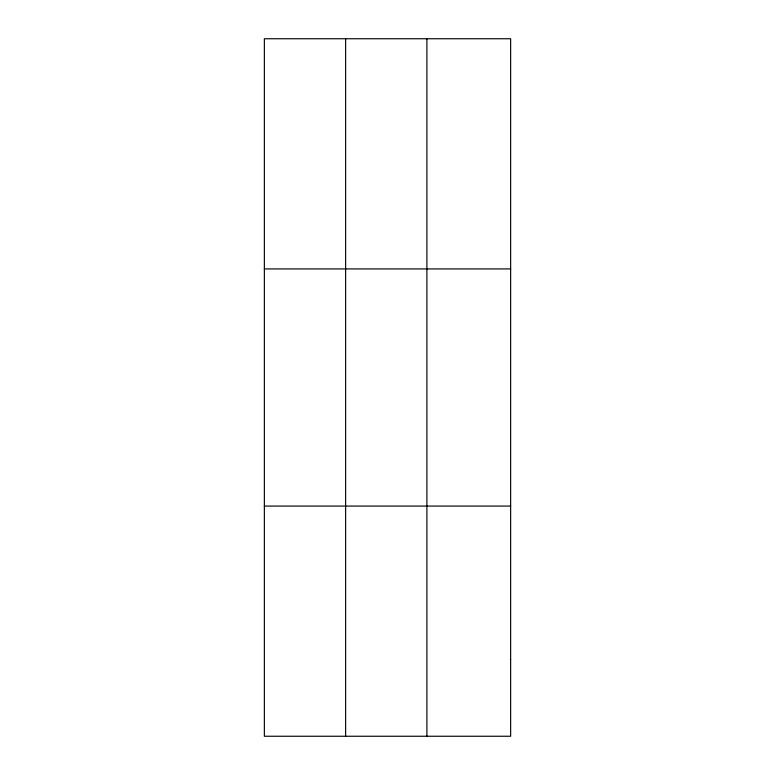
<?xml version="1.0" encoding="UTF-8"?>
<svg xmlns="http://www.w3.org/2000/svg" width="775" height="775" viewBox="0 0 775 775"><rect width="100%" height="100%" fill="white"/><g stroke="black" fill="none" stroke-linecap="round" stroke-linejoin="round"><path stroke-width="1.16" d="M345.631 38.75L345.631 736.25M426.899 38.75L426.899 736.25M264.362 268.925L510.638 268.925M264.362 506.075L510.638 506.075M510.638 659.525L510.638 736.25L264.362 736.25L264.362 38.75L510.638 38.75L510.638 659.525"/></g></svg>
